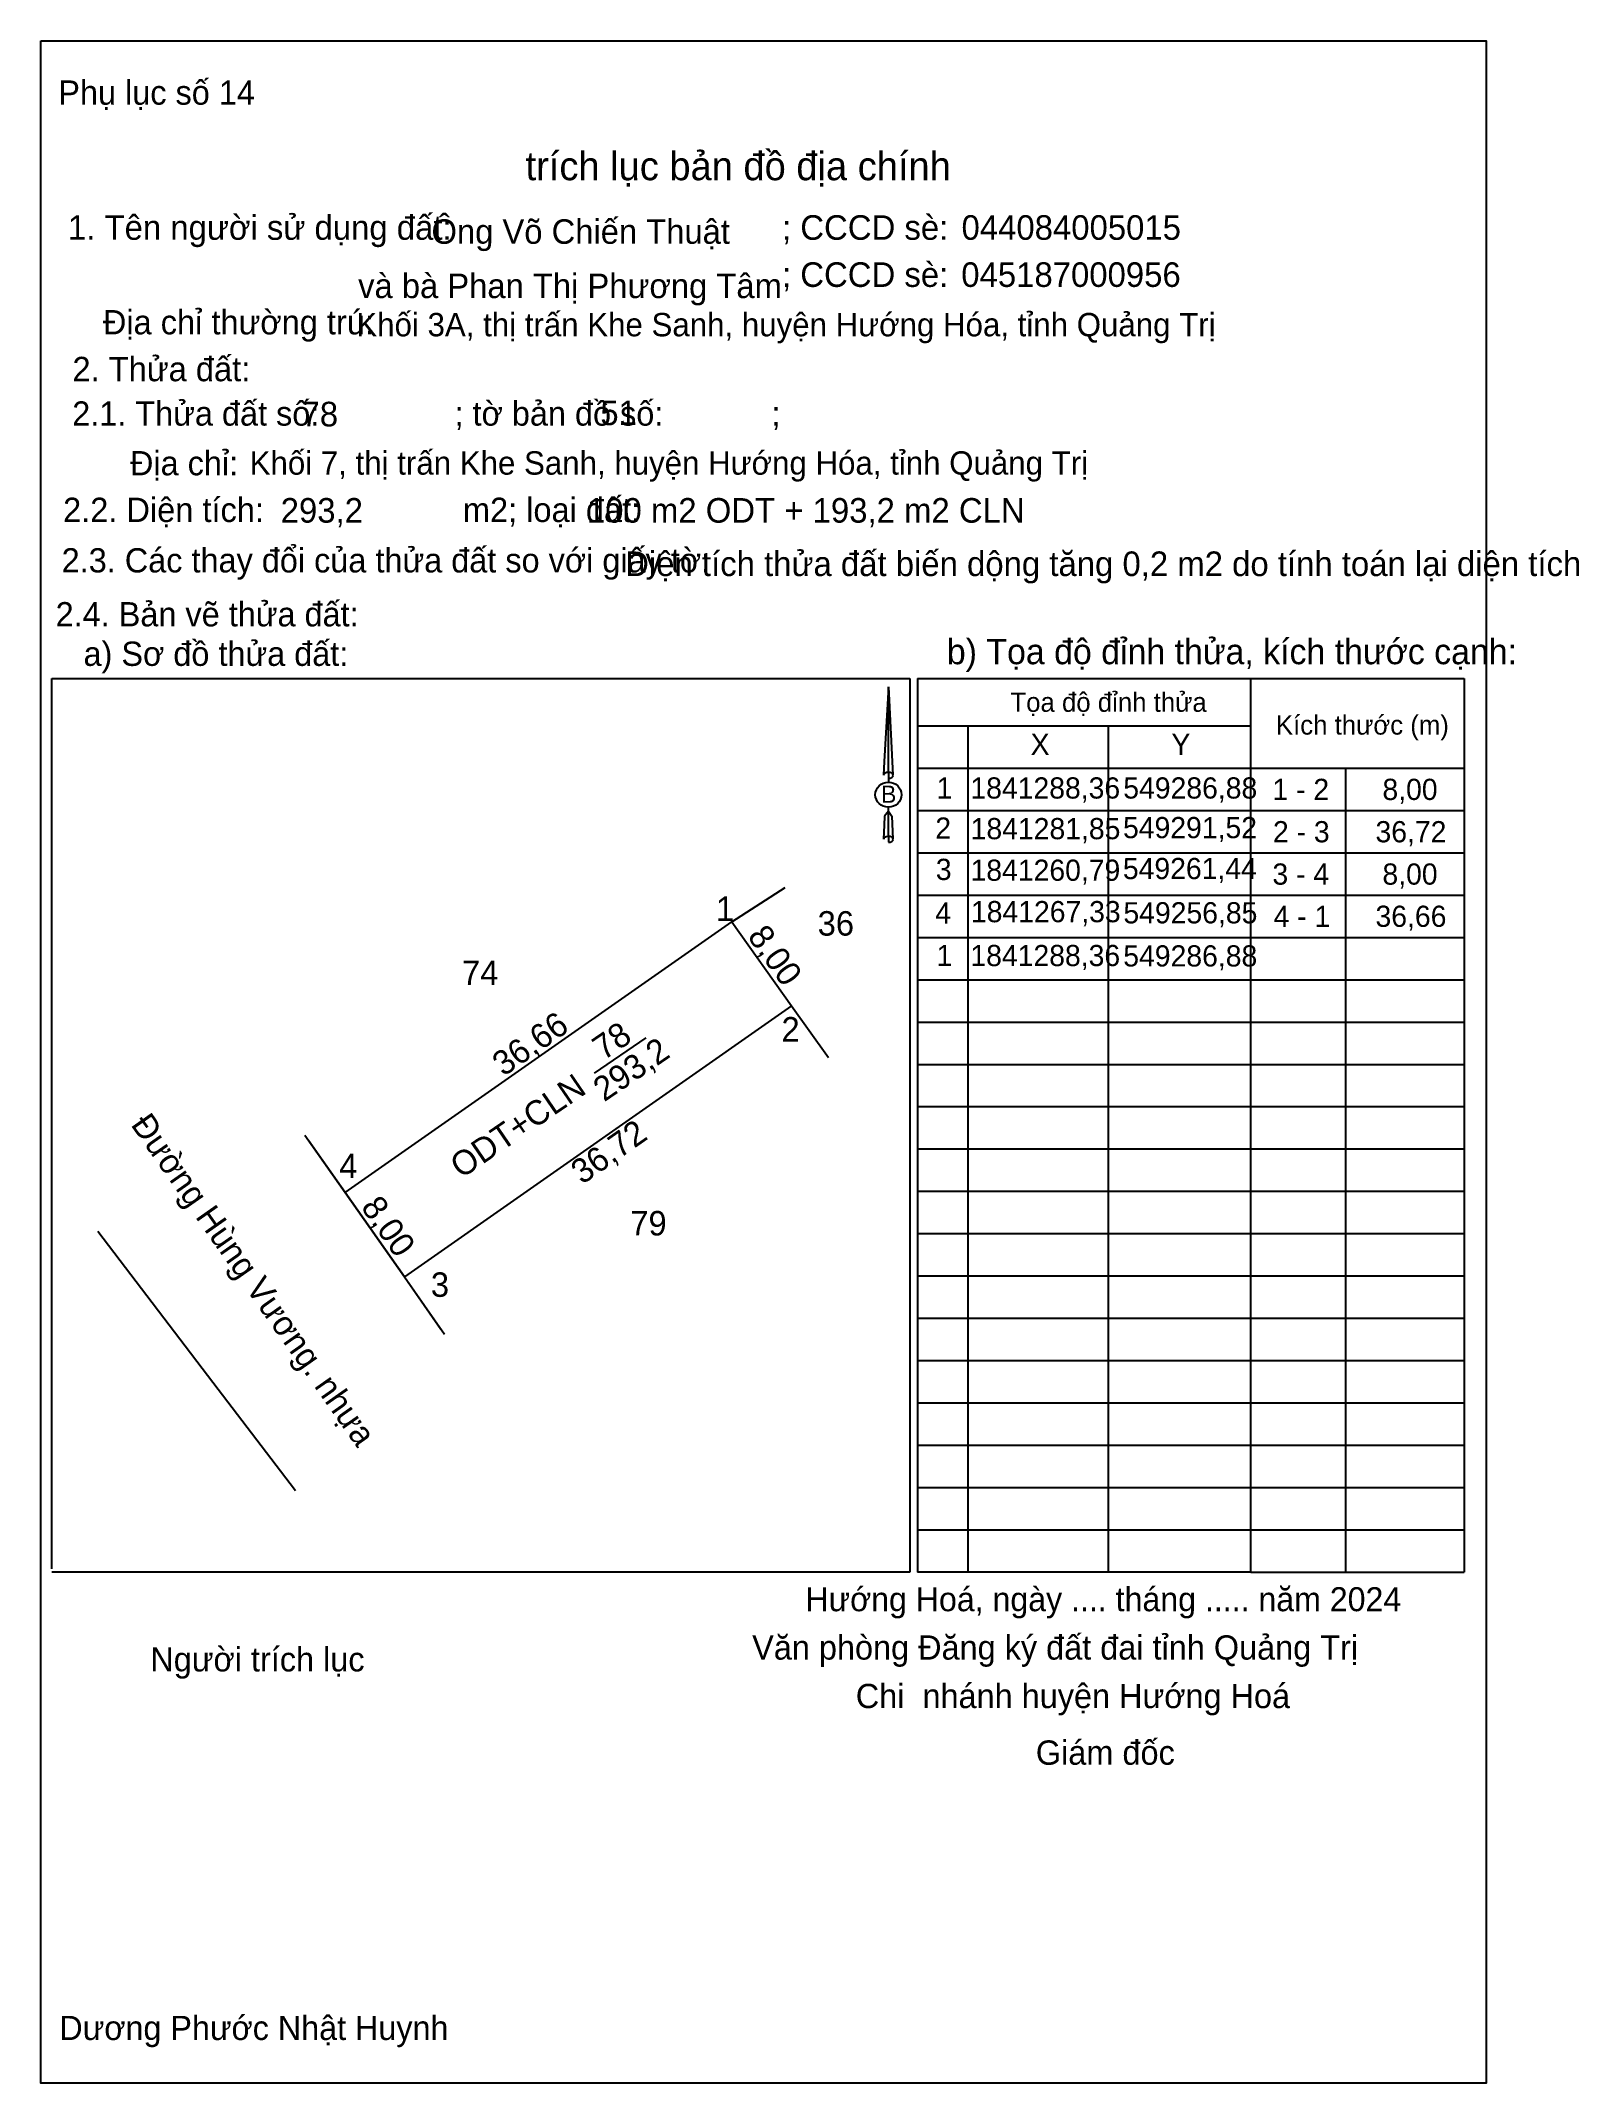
# Model space of a CAD drawing. Extents: x 549233 to 549353, y 1841198 to 1841357.
import ezdxf

# ---------------------------------------------------------------- set-up
doc = ezdxf.new("R2010")
doc.units = 0
for name, color, linetype in [('Level 1', 7, 'Continuous'), ('Level 10', 7, 'Continuous'), ('Level 13', 7, 'Continuous'), ('Level 23', 7, 'Continuous'), ('Level 27', 7, 'Continuous'), ('Level 3', 7, 'Continuous'), ('Level 36', 7, 'Continuous'), ('Level 40', 7, 'Continuous'), ('Level 42', 7, 'Continuous'), ('Level 49', 7, 'Continuous'), ('Level 52', 7, 'Continuous'), ('Level 53', 7, 'Continuous'), ('Level 6', 7, 'Continuous'), ('Level 9', 7, 'Continuous')]:
    doc.layers.add(name, color=color, linetype=linetype)

msp = doc.modelspace()

# ---------------------------------------------------------------- linework, layer by layer
at = {"layer": 'Level 1'}
for p, q in [((549327.23, 1841237.84), (549327.23, 1841307.27)), ((549327.23, 1841307.27), (549343.79, 1841307.27)), ((549343.79, 1841307.27), (549343.79, 1841237.84)), ((549301.42, 1841303.6), (549327.23, 1841303.6)), ((549301.33, 1841300.31), (549343.79, 1841300.31)), ((549334.59, 1841300.31), (549334.59, 1841237.84)), ((549301.33, 1841297.02), (549343.79, 1841297.02)), ((549301.33, 1841293.73), (549343.79, 1841293.73)), ((549301.33, 1841290.44), (549343.79, 1841290.44)), ((549301.33, 1841287.16), (549343.79, 1841287.16)), ((549301.33, 1841283.87), (549343.79, 1841283.87)), ((549301.33, 1841280.58), (549343.79, 1841280.58)), ((549301.33, 1841277.29), (549343.79, 1841277.29)), ((549301.33, 1841274.01), (549343.79, 1841274.01)), ((549301.33, 1841270.72), (549343.79, 1841270.72)), ((549301.33, 1841267.43), (549343.79, 1841267.43)), ((549301.33, 1841264.14), (549343.79, 1841264.14)), ((549301.33, 1841260.85), (549343.79, 1841260.85)), ((549301.33, 1841257.57), (549343.79, 1841257.57)), ((549301.33, 1841254.28), (549343.79, 1841254.28)), ((549301.33, 1841250.99), (549343.79, 1841250.99)), ((549301.33, 1841247.7), (549343.79, 1841247.7)), ((549301.33, 1841244.41), (549343.79, 1841244.41)), ((549301.33, 1841241.13), (549343.79, 1841241.13)), ((549327.23, 1841237.84), (549343.79, 1841237.84))]:
    msp.add_line(p, q, dxfattribs=at)
at = {"layer": 'Level 10'}
msp.add_lwpolyline([(549291.52, 1841281.85), (549261.44, 1841260.79), (549256.85, 1841267.33), (549286.88, 1841288.36)], close=True, dxfattribs=at)
at = {"layer": 'Level 13'}
msp.add_lwpolyline([(549233.19, 1841356.83), (549345.5, 1841356.83), (549345.5, 1841198.13), (549233.19, 1841198.13)], close=True, dxfattribs=at)
at = {"layer": 'Level 23'}
for p, q in [((549237.63, 1841264.34), (549246.57, 1841252.61)), ((549246.57, 1841252.61), (549252.99, 1841244.18))]:
    msp.add_line(p, q, dxfattribs=at)
msp.add_lwpolyline([(549253.71, 1841271.79), (549256.85, 1841267.33), (549261.44, 1841260.79), (549264.57, 1841256.33)], dxfattribs=at)
at = {"layer": 'Level 27'}
for p, q in [((549286.88, 1841288.36), (549291.04, 1841291.05)), ((549291.52, 1841281.85), (549294.4, 1841277.82)), ((549256.85, 1841267.33), (549254, 1841271.38)), ((549261.44, 1841260.79), (549264.28, 1841256.73))]:
    msp.add_line(p, q, dxfattribs=at)
at = {"layer": 'Level 3'}
for p, q in [((549234.04, 1841307.27), (549300.71, 1841307.27)), ((549234.04, 1841238.09), (549234.04, 1841307.27)), ((549300.71, 1841307.27), (549300.71, 1841237.84)), ((549301.33, 1841307.27), (549301.33, 1841237.84)), ((549301.33, 1841307.27), (549327.23, 1841307.27)), ((549305.24, 1841303.6), (549305.24, 1841237.84)), ((549316.13, 1841303.6), (549316.13, 1841237.84)), ((549300.71, 1841237.84), (549234.04, 1841237.84)), ((549327.23, 1841237.84), (549301.33, 1841237.84))]:
    msp.add_line(p, q, dxfattribs=at)
at = {"layer": 'Level 40'}
for p, q in [((549299.06, 1841306.63), (549298.74, 1841300.83)), ((549299.06, 1841306.63), (549299.4, 1841299.76)), ((549299.06, 1841306.63), (549299.4, 1841299.76)), ((549299.06, 1841299.99), (549299.06, 1841306.63)), ((549299.06, 1841306.63), (549299.4, 1841299.76)), ((549298.74, 1841300.83), (549298.67, 1841299.76)), ((549299.06, 1841299.99), (549299.06, 1841299.74)), ((549299.06, 1841299.74), (549299.06, 1841299.54)), ((549299.06, 1841299.54), (549299.06, 1841299.28)), ((549299.06, 1841299.54), (549299.06, 1841299.28)), ((549299.06, 1841299.54), (549299.06, 1841299.28)), ((549299.4, 1841299.76), (549299.4, 1841299.76)), ((549298.74, 1841295.88), (549298.67, 1841294.8)), ((549298.76, 1841296.58), (549298.74, 1841295.88)), ((549299.06, 1841296.97), (549298.76, 1841296.58)), ((549299.06, 1841296.97), (549299.06, 1841297.28)), ((549299.06, 1841296.97), (549299.06, 1841297.28)), ((549299.06, 1841296.97), (549299.06, 1841297.28)), ((549299.06, 1841296.97), (549299.33, 1841296.58)), ((549299.06, 1841296.97), (549299.33, 1841296.58)), ((549299.06, 1841296.97), (549299.33, 1841296.58)), ((549299.06, 1841295.03), (549299.06, 1841296.97)), ((549299.33, 1841296.58), (549299.4, 1841294.8)), ((549299.33, 1841296.58), (549299.4, 1841294.8)), ((549299.33, 1841296.58), (549299.4, 1841294.8)), ((549299.06, 1841295.03), (549299.06, 1841294.76)), ((549299.06, 1841294.76), (549299.06, 1841294.57)), ((549299.4, 1841294.8), (549299.4, 1841294.8))]:
    msp.add_line(p, q, dxfattribs=at)
msp.add_ellipse((549299.06, 1841298.25), major_axis=(1.02, 0), ratio=0.952727, dxfattribs=at)
for centre, start_param, end_param in [((549299.06, 1841299.75), 1.570796, 3.074452), ((549299.06, 1841299.75), 0.067141, 1.570796), ((549299.06, 1841299.75), 4.712389, 6.283185), ((549299.06, 1841294.78), 2.491069, 3.074278), ((549299.06, 1841294.78), 1.570796, 2.491069), ((549299.06, 1841294.78), 0.067141, 1.570796), ((549299.06, 1841294.78), 4.712389, 6.283185)]:
    msp.add_ellipse(centre, major_axis=(0.375, 0), ratio=0.614131, start_param=start_param, end_param=end_param, dxfattribs=at)
at = {"layer": 'Level 53'}
for p, q in [((549233.19, 1841356.83), (549233.19, 1841356.83)), ((549343.85, 1841198.13), (549343.85, 1841198.13))]:
    msp.add_line(p, q, dxfattribs=at)
at = {"layer": 'Level 9'}
msp.add_line((549276.23, 1841276.61), (549280.24, 1841279.35), dxfattribs=at)

# ---------------------------------------------------------------- texts
at = {"layer": 'Level 1'}
for s, height, p in [('Phụ lục số 14', 1.8851, (549234.55, 1841351.87)), ('1. Tên người sử dụng đất:', 1.9108, (549235.3, 1841341.37)), ('Ông Võ Chiến Thuật', 1.9025, (549263.55, 1841341.06)), ('; CCCD sè:', 1.911, (549290.79, 1841341.37)), ('044084005015', 1.9108, (549304.74, 1841341.37)), ('và bà Phan Thị Phương Tâm', 1.9025, (549257.85, 1841336.84)), ('; CCCD sè:', 1.911, (549290.79, 1841337.71)), ('045187000956', 1.9108, (549304.72, 1841337.71)), ('Địa chỉ thường trú:', 1.8917, (549238.01, 1841334.02)), ('2. Thửa đất:', 1.8958, (549235.65, 1841330.38)), ('2.1. Thửa đất số:               ; tờ bản đồ số:            ;', 1.8851, (549235.63, 1841326.93)), ('Địa chỉ:', 1.885, (549240.12, 1841323.07)), ('2.2. Diện tích:                      m2; loại đất:                                   ', 1.8917, (549234.92, 1841319.44)), ('2.3. Các thay đổi của thửa đất so với giấy tờ:', 1.8851, (549234.81, 1841315.52)), ('2.4. Bản vẽ thửa đất: ', 1.8851, (549234.34, 1841311.33)), ('a) Sơ đồ thửa đất: ', 1.8851, (549236.51, 1841308.26)), ('Tọa độ đỉnh thửa', 1.4972, (549308.54, 1841304.69)), ('Kích thước (m)', 1.4972, (549329.17, 1841302.92)), ('Hướng Hoá, ngày .... tháng ..... năm 2024', 1.8657, (549292.61, 1841234.8)), ('Văn phòng Đăng ký đất đai tỉnh Quảng Trị', 1.8851, (549288.47, 1841231.04)), ('Người trích lục', 1.8851, (549241.7, 1841230.12)), (' Chi  nhánh huyện Hướng Hoá', 1.8851, (549295.82, 1841227.27)), (' Giám đốc', 1.888, (549309.81, 1841222.87)), ('Dương Phước Nhật Huynh', 1.8773, (549234.63, 1841201.48))]:
    msp.add_text(s, height=height, dxfattribs=at).set_placement(p)
at = {"layer": 'Level 10'}
msp.add_text('b) Tọa độ đỉnh thửa, kích thước cạnh:', height=1.9679, dxfattribs=at).set_placement((549303.6, 1841308.39))
at = {"layer": 'Level 13'}
for s, p in [('78', (549276.92, 1841277.56)), ('293,2', (549276.97, 1841274.34)), ('ODT+CLN', (549265.86, 1841268.37))]:
    msp.add_text(s, height=1.9, rotation=34.3734, dxfattribs=at).set_placement(p)
at = {"layer": 'Level 36'}
for s, p in [('36', (549293.56, 1841287.3)), ('74', (549265.92, 1841283.46)), ('79', (549279, 1841264))]:
    msp.add_text(s, height=1.9, dxfattribs=at).set_placement(p)
at = {"layer": 'Level 40'}
msp.add_text('B', height=1.34, dxfattribs=at).set_placement((549298.48, 1841297.62))
at = {"layer": 'Level 42'}
msp.add_text(' trích lục bản đồ địa chính', height=2.2116, dxfattribs=at).set_placement((549270.04, 1841346))
at = {"layer": 'Level 49'}
for s, rotation, p in [('8,00', 305.4794, (549288.05, 1841287.24)), ('36,66', 35.0035, (549269.15, 1841276.31)), ('Đường Hùng Vương. nhựa', 305.0625, (549240.13, 1841272.61)), ('36,72', 34.9971, (549275.26, 1841267.91)), ('8,00', 305.0625, (549258.01, 1841266.2))]:
    msp.add_text(s, height=1.9, rotation=rotation, dxfattribs=at).set_placement(p)
at = {"layer": 'Level 52'}
for s, height, p in [('X', 1.65, (549310.11, 1841301.34)), ('Y', 1.65, (549321.05, 1841301.34)), ('1', 1.65, (549302.79, 1841297.95)), ('1841288,36', 1.647, (549305.43, 1841297.95)), ('549286,88', 1.647, (549317.31, 1841297.95)), ('1 - 2', 1.647, (549328.9, 1841297.84)), ('8,00', 1.647, (549337.45, 1841297.84)), ('2', 1.65, (549302.7, 1841294.83)), ('1841281,85', 1.647, (549305.45, 1841294.79)), ('549291,52', 1.647, (549317.29, 1841294.87)), ('2 - 3', 1.647, (549328.94, 1841294.55)), ('36,72', 1.647, (549336.91, 1841294.55)), ('3', 1.65, (549302.74, 1841291.62)), ('1841260,79', 1.647, (549305.44, 1841291.56)), ('549261,44', 1.647, (549317.28, 1841291.69)), ('3 - 4', 1.647, (549328.9, 1841291.26)), ('8,00', 1.647, (549337.45, 1841291.26)), ('4', 1.65, (549302.7, 1841288.24)), ('1841267,33', 1.647, (549305.47, 1841288.34)), ('549256,85', 1.647, (549317.32, 1841288.25)), ('4 - 1', 1.647, (549328.99, 1841287.98)), ('36,66', 1.647, (549336.91, 1841287.98)), ('1', 1.65, (549302.79, 1841284.93)), ('1841288,36', 1.647, (549305.43, 1841284.93)), ('549286,88', 1.647, (549317.31, 1841284.9))]:
    msp.add_text(s, height=height, dxfattribs=at).set_placement(p)
at = {"layer": 'Level 6'}
for s, height, p in [('Khối 3A, thị trấn Khe Sanh, huyện Hướng Hóa, tỉnh Quảng Trị', 1.8153, (549257.71, 1841333.87)), ('78', 1.911, (549253.45, 1841326.87)), ('51', 1.911, (549276.67, 1841326.97)), ('Khối 7, thị trấn Khe Sanh, huyện Hướng Hóa, tỉnh Quảng Trị', 1.8153, (549249.42, 1841323.12)), ('293,2', 1.911, (549251.83, 1841319.39)), ('100 m2 ODT + 193,2 m2 CLN', 1.9108, (549275.63, 1841319.39)), ('Diện tích thửa đất biến dộng tăng 0,2 m2 do tính toán lại diện tích', 1.9108, (549278.6, 1841315.24))]:
    msp.add_text(s, height=height, dxfattribs=at).set_placement(p)
at = {"layer": 'Level 9'}
for s, p in [('1', (549285.66, 1841288.44)), ('2', (549290.75, 1841279.07)), ('4', (549256.38, 1841268.46)), ('3', (549263.5, 1841259.23))]:
    msp.add_text(s, height=1.9, dxfattribs=at).set_placement(p)

doc.saveas('drawing.dxf')
